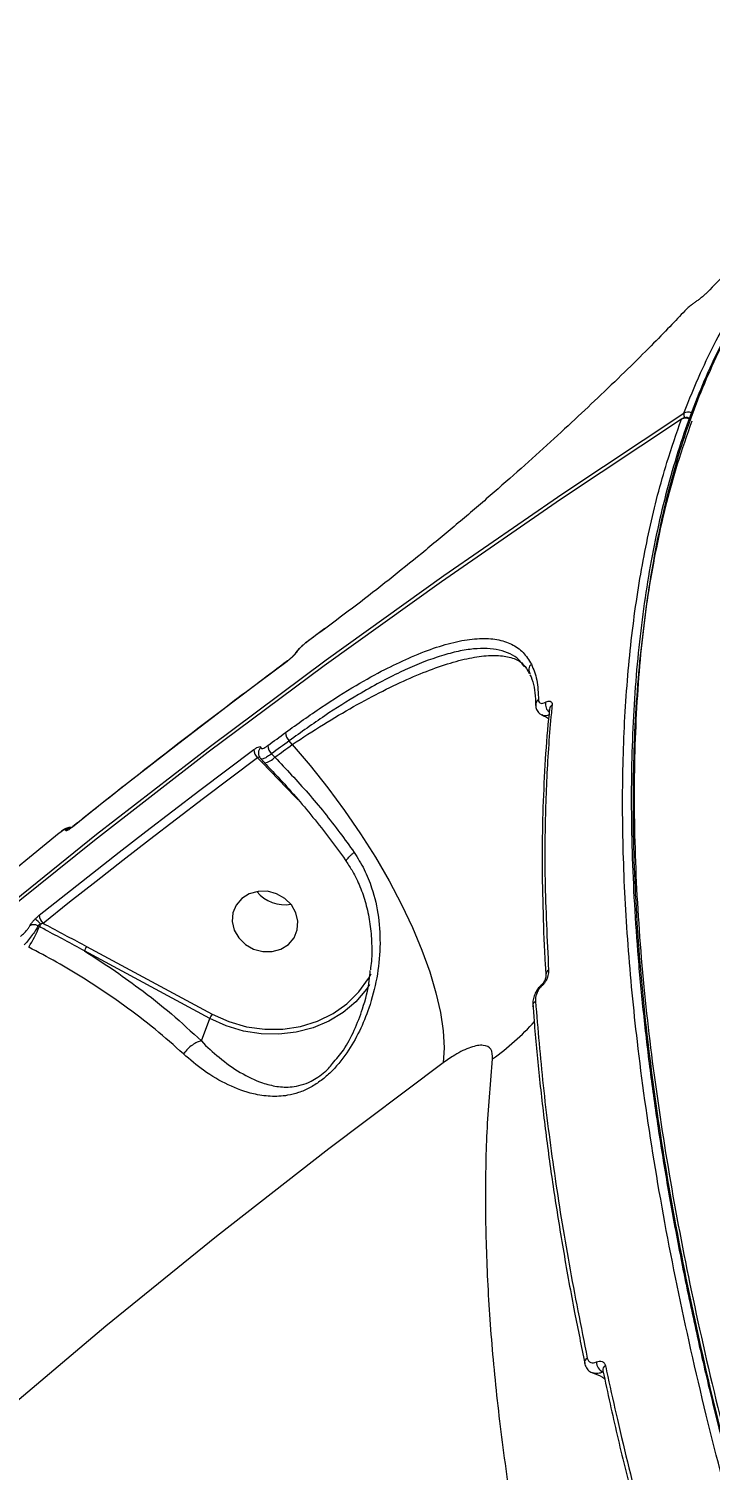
# Model space of a CAD drawing. Header units: millimetres. Extents: x -6521 to 6343, y -6174 to 4868.
# Drawn here: x -3877.7 to -3785.7, y 766 to 960.6 of the extents above; entities that cross this region are included whole.
import ezdxf

# ---------------------------------------------------------------- set-up
doc = ezdxf.new("R2010")
doc.units = ezdxf.units.MM
doc.layers.add('DIKOM_ОБЪЕКТ', color=7, linetype='Continuous')
doc.layers.add('DIKOM_РАЗМЕР_ЗОНА', color=7, linetype='Continuous')
doc.styles.add('style1', font='arial.ttf', dxfattribs={"width": 0.8})
doc.dimstyles.new('1-50', dxfattribs={"dimtxt": 300, "dimasz": 200, "dimexe": 100, "dimexo": 0, "dimgap": 100, "dimtad": 1, "dimtxsty": 'style1', "dimcen": 200, "dimclrd": 7, "dimclre": 7, "dimclrt": 7, "dimadec": 1, "dimazin": 2, "dimtfac": 1, "dimtmove": 0, "dimatfit": 2, "dimfxl": 0, "dimlwd": 25, "dimlwe": 18, "dimarcsym": 0})

# ---------------------------------------------------------------- blocks, each defined once
blk = doc.blocks.new('*D13')
at = {"layer": 'Defpoints', "color": 0, "transparency": 16777216}
for p in [(1683.24, 4867.99), (-4359.52, -3960.36), (6242.61, -3960.36)]:
    blk.add_point(p, dxfattribs=at)
at = {"layer": 'DIKOM_РАЗМЕР_ЗОНА', "color": 7, "lineweight": 18, "transparency": 16777216}
for p, q in [((1683.24, 4867.99), (6342.61, 4867.99)), ((-4359.52, -3960.36), (6342.61, -3960.36))]:
    blk.add_line(p, q, dxfattribs=at)
at = {"layer": 'DIKOM_РАЗМЕР_ЗОНА', "color": 7, "lineweight": 25, "transparency": 16777216}
blk.add_line((6242.61, 4667.99), (6242.61, -3760.36), dxfattribs=at)
at = {"layer": 'DIKOM_РАЗМЕР_ЗОНА', "color": 7, "transparency": 16777216}
for points in [[(6209.28, 4667.99), (6275.95, 4667.99), (6242.61, 4867.99)], [(6209.28, -3760.36), (6275.95, -3760.36), (6242.61, -3960.36)]]:
    blk.add_solid(points, dxfattribs=at)
at = {"layer": 'DIKOM_РАЗМЕР_ЗОНА', "color": 7, "transparency": 16777216, "insert": (5989.44, 630.24), "char_height": 300, "attachment_point": 5, "rotation": 90, "style": 'style1'}
blk.add_mtext('8850', dxfattribs=at)

msp = doc.modelspace()

# ---------------------------------------------------------------- linework, layer by layer
at = {"layer": 'DIKOM_ОБЪЕКТ', "color": 7, "linetype": 'Continuous', "lineweight": 15}
for p, q in [((-3837.732, 879.621), (-3840.116, 877.86)), ((-3807.402, 868.718), (-3807.401, 868.739)), ((-3842.131, 863.979), (-3842.531, 864.48)), ((-3844.913, 862.721), (-3844.46, 862.258)), ((-3846.182, 861.553), (-3846.792, 862.176)), ((-3846.383, 862.066), (-3845.863, 861.534)), ((-3841.756, 856.971), (-3846.182, 861.553)), ((-3845.863, 861.534), (-3845.852, 861.524)), ((-3841.316, 856.521), (-3841.756, 856.971)), ((-3876.247, 839.39), (-3876.449, 839.499)), ((-3853.256, 826.976), (-3870.19, 836.116)), ((-3869.887, 836.71), (-3852.952, 827.57)), ((-3854.394, 823.95), (-3853.256, 826.976)), ((-3802.651, 780.418), (-3802.661, 780.459)), ((-3800.2, 779.419), (-3800.196, 779.385))]:
    msp.add_line(p, q, dxfattribs=at)
at = {"layer": 'DIKOM_ОБЪЕКТ', "color": 7, "linetype": 'Continuous', "lineweight": 15, "flags": 128}
for points in [[(-3789.572, 907.895), (-3805.888, 897.065), (-3821.978, 885.96), (-3837.835, 874.585), (-3853.456, 862.942), (-3868.836, 851.034), (-3883.97, 838.867)], [(-3883.661, 839.688), (-3868.527, 851.856), (-3853.148, 863.763), (-3837.527, 875.406), (-3821.669, 886.781), (-3805.58, 897.886), (-3789.263, 908.716)], [(-3789.511, 907.977), (-3789.53, 907.961), (-3789.572, 907.895)], [(-3837.781, 879.56), (-3838.079, 879.34), (-3838.377, 879.121), (-3838.675, 878.901), (-3838.973, 878.681), (-3839.271, 878.46), (-3839.569, 878.24), (-3839.867, 878.02), (-3840.164, 877.799)], [(-3840.116, 877.86), (-3840.118, 877.858), (-3840.164, 877.799)], [(-3837.732, 879.621), (-3837.735, 879.619), (-3837.781, 879.56)], [(-3841.693, 876.297), (-3841.62, 876.392), (-3841.493, 876.503)], [(-3842.817, 875.203), (-3846.486, 872.459), (-3850.141, 869.699), (-3853.784, 866.925), (-3857.412, 864.136), (-3861.028, 861.333), (-3864.63, 858.515), (-3868.218, 855.683), (-3871.792, 852.837)], [(-3842.768, 875.266), (-3842.771, 875.263), (-3842.817, 875.203)], [(-3809.249, 869.262), (-3809.249, 869.266), (-3809.251, 869.321)], [(-3845.415, 863.84), (-3845.117, 864.061), (-3844.819, 864.281), (-3844.522, 864.501), (-3844.223, 864.721), (-3843.925, 864.941), (-3843.627, 865.161), (-3843.329, 865.381), (-3843.031, 865.601)], [(-3842.531, 864.48), (-3842.829, 864.261), (-3843.127, 864.041), (-3843.425, 863.821), (-3843.722, 863.601), (-3844.02, 863.381), (-3844.318, 863.161), (-3844.615, 862.941), (-3844.913, 862.721)], [(-3876.27, 840.93), (-3872.696, 843.777), (-3869.108, 846.609), (-3865.506, 849.427), (-3861.891, 852.23), (-3858.262, 855.019), (-3854.62, 857.793), (-3850.964, 860.552), (-3847.295, 863.297)], [(-3844.46, 862.258), (-3844.169, 862.474), (-3843.879, 862.689), (-3843.587, 862.904), (-3843.296, 863.119), (-3843.005, 863.334), (-3842.714, 863.549), (-3842.422, 863.764), (-3842.131, 863.979)], [(-3842.131, 863.979), (-3839.684, 861.125), (-3837.317, 858.147), (-3835.049, 855.073), (-3832.903, 851.932), (-3830.896, 848.75), (-3829.049, 845.558), (-3827.376, 842.384), (-3825.895, 839.259), (-3824.617, 836.209), (-3823.556, 833.263), (-3822.72, 830.447), (-3822.117, 827.788), (-3821.753, 825.31), (-3821.631, 823.035), (-3821.752, 820.983)], [(-3846.792, 862.176), (-3850.458, 859.434), (-3854.11, 856.677), (-3857.75, 853.905), (-3861.375, 851.118), (-3864.988, 848.317), (-3868.586, 845.502), (-3872.172, 842.672), (-3875.743, 839.828)], [(-3872.146, 852.608), (-3872.21, 852.564), (-3872.303, 852.471)], [(-3871.741, 852.901), (-3871.746, 852.897), (-3871.792, 852.837)], [(-3873.578, 852.003), (-3883.419, 843.99), (-3893.153, 835.866), (-3902.778, 827.635), (-3912.293, 819.295), (-3921.697, 810.85), (-3930.988, 802.299), (-3940.166, 793.644), (-3949.229, 784.886)], [(-3843.134, 843.2), (-3844.246, 843.829), (-3845.483, 844.154), (-3846.745, 844.15), (-3847.93, 843.817), (-3848.942, 843.182), (-3849.698, 842.297), (-3850.138, 841.232), (-3850.226, 840.075), (-3849.954, 838.919), (-3849.346, 837.858), (-3848.449, 836.977), (-3847.337, 836.349), (-3846.1, 836.023), (-3844.838, 836.027), (-3843.653, 836.36), (-3842.641, 836.995), (-3841.885, 837.881), (-3841.445, 838.945), (-3841.357, 840.102), (-3841.629, 841.258), (-3842.237, 842.32), (-3843.134, 843.2)], [(-3831.688, 831.559), (-3832.116, 830.931), (-3833.552, 829.251), (-3835.254, 827.801), (-3837.186, 826.614), (-3839.307, 825.714), (-3841.571, 825.122), (-3843.927, 824.85), (-3846.326, 824.904), (-3848.714, 825.283), (-3851.041, 825.978), (-3853.256, 826.976)], [(-3852.952, 827.57), (-3850.682, 826.558), (-3848.293, 825.873), (-3845.844, 825.532), (-3843.394, 825.542), (-3841.002, 825.903), (-3838.725, 826.607), (-3836.619, 827.637), (-3834.735, 828.967), (-3833.117, 830.566), (-3831.806, 832.396), (-3831.473, 832.991)], [(-3808.409, 831.562), (-3808.427, 831.556), (-3808.442, 831.545), (-3808.451, 831.529), (-3808.456, 831.507), (-3808.456, 831.48), (-3808.451, 831.448), (-3808.442, 831.412), (-3808.428, 831.37)], [(-3809.643, 828.599), (-3809.649, 828.647), (-3809.65, 828.659)], [(-3821.752, 820.983), (-3837.179, 809.396), (-3852.358, 797.542), (-3867.287, 785.424), (-3881.96, 773.046)]]:
    msp.add_lwpolyline(points, dxfattribs=at)
at = {"layer": 'DIKOM_ОБЪЕКТ', "color": 7, "linetype": 'Continuous', "lineweight": 15}
for centre, radius, start, end in [((-3789.024, 907.004), 1.047, 61.74405, 121.59186), ((-3788.965, 907.138), 1, 61.89883, 123.05726), ((-3788.305, 908.575), 0.969, 171.59027, 208.02932), ((-3788.716, 907.828), 1.043, 62.74709, 121.60433), ((-3809.254, 874.088), 0.934, 128.51708, 217.62974), ((-3808.41, 869.303), 0.841, 124.27319, 178.75937), ((-3806.453, 869.461), 1.493, 171.10158, 229.37342), ((-3806.615, 868.646), 0.791, 122.24052, 173.23498), ((-3841.462, 865.629), 1.569, 181.01658, 227.06999), ((-3845.743, 863.321), 1.552, 180.86628, 227.49111), ((-3845.781, 862.854), 0.919, 128.78566, 179.67783), ((-3846.128, 863.733), 2.226, 277.12406, 318.49981), ((-3843.851, 863.869), 1.564, 181.06149, 227.25464), ((-3845.476, 860.73), 1.084, 119.09667, 130.6672), ((-3872.041, 851.659), 0.999, 95.66804, 130.29946), ((-3843.105, 847.232), 4.9, 219.32467, 279.45153), ((-3843.107, 847.227), 4.895, 219.2945, 279.48169), ((-3874.769, 840.971), 1.501, 181.54614, 229.56371), ((-3903.286, 851.638), 29.684, 329.59509, 335.62972), ((-3876.992, 838.603), 1.048, 58.73901, 122.27614), ((-3880.939, 835.078), 6.733, 43.75876, 52.46646), ((-3871.852, 837.432), 4.811, 151.40567, 155.9954), ((-3865.361, 834.025), 5.262, 149.31828, 156.59061), ((-3807.138, 832.89), 0.744, 120.66899, 182.40125), ((-3808.903, 828.665), 0.747, 120.82893, 180.45907), ((-3848.45, 824.897), 5.236, 149.30173, 156.61181), ((-3835.567, 850.179), 35.227, 305.56995, 317.95989), ((-3801.986, 780.527), 0.678, 117.36503, 185.81443), ((-3799.485, 780.625), 1.574, 180.62568, 242.7497), ((-3799.537, 779.501), 0.665, 116.72178, 188.81409)]:
    msp.add_arc(centre, radius, start, end, dxfattribs=at)
for points, knots in [([(-3774.965, 934.688), (-3775.36, 934.444), (-3777.415, 933.175), (-3781.213, 930.092), (-3784.335, 926.853), (-3786.075, 925.048)], [0, 0, 0, 0, 0.0956336, 0.4962905, 1, 1, 1, 1]), ([(-3778.152, 927.905), (-3778.598, 927.303), (-3779.928, 925.506), (-3781.942, 922.238), (-3784.208, 918.116), (-3786.283, 913.718), (-3788.179, 909.061), (-3789.888, 904.153), (-3791.402, 899.015), (-3792.715, 893.664), (-3793.826, 888.108), (-3794.736, 882.346), (-3795.446, 876.376), (-3795.957, 870.196), (-3796.27, 863.805), (-3796.384, 857.201), (-3796.3, 850.384), (-3796.017, 843.35), (-3795.535, 836.096), (-3794.855, 828.637), (-3793.979, 821.004), (-3792.91, 813.225), (-3791.65, 805.312), (-3790.199, 797.257), (-3788.557, 789.059), (-3786.724, 780.72), (-3784.701, 772.238), (-3782.488, 763.614), (-3780.085, 754.849), (-3777.491, 745.942), (-3774.707, 736.891), (-3771.734, 727.708), (-3768.581, 718.417), (-3765.258, 709.046), (-3761.772, 699.615), (-3758.123, 690.127), (-3754.312, 680.582), (-3750.339, 670.978), (-3746.204, 661.317), (-3741.908, 651.598), (-3737.45, 641.822), (-3732.83, 631.989), (-3728.049, 622.098), (-3723.107, 612.154), (-3718.018, 602.18), (-3712.796, 592.209), (-3707.454, 582.265), (-3701.998, 572.357), (-3696.426, 562.482), (-3690.74, 552.641), (-3684.937, 542.832), (-3679.02, 533.057), (-3672.987, 523.317), (-3666.843, 513.608), (-3660.574, 503.941), (-3656.093, 497.126), (-3653.677, 493.556), (-3653.418, 493.172)], [0, 0, 0, 0, 0.009314, 0.027793, 0.0463396, 0.0649743, 0.0837159, 0.1025568, 0.1213784, 0.1400951, 0.1587398, 0.1773321, 0.1958914, 0.2144377, 0.2329913, 0.2515655, 0.2701811, 0.2888583, 0.307618, 0.3264755, 0.345328, 0.3640495, 0.3827102, 0.4013252, 0.4199094, 0.438478, 0.4570463, 0.4756264, 0.4942311, 0.5128756, 0.5315751, 0.5503443, 0.5691365, 0.5878684, 0.6065359, 0.6251542, 0.6437379, 0.6623023, 0.6808622, 0.6994313, 0.718021, 0.7366462, 0.7553218, 0.7740631, 0.7928534, 0.811606, 0.8302854, 0.848912, 0.8675001, 0.8860652, 0.9046218, 0.9231847, 0.9417639, 0.9603743, 0.979031, 0.9977482, 1, 1, 1, 1]), ([(-3777.831, 927.991), (-3778.535, 927.088), (-3781.123, 923.775), (-3784.764, 916.921), (-3788.705, 907.562), (-3791.751, 897.219), (-3793.99, 886.056), (-3795.442, 873.868), (-3796.072, 860.659), (-3795.856, 846.449), (-3794.813, 831.727), (-3793, 816.594), (-3790.488, 801.151), (-3787.216, 784.966), (-3783.164, 768.061), (-3778.327, 750.476), (-3772.737, 732.35), (-3766.395, 713.73), (-3759.319, 694.67), (-3751.477, 675.105), (-3742.862, 655.082), (-3733.487, 634.661), (-3723.558, 614.291), (-3713.123, 594.041), (-3702.238, 573.976), (-3690.726, 553.769), (-3678.602, 533.484), (-3665.887, 513.198), (-3653.67, 494.525), (-3645.577, 482.76), (-3641.999, 477.558)], [0, 0, 0, 0, 0.0140764, 0.0516774, 0.0892478, 0.1257578, 0.1622958, 0.1988057, 0.2363761, 0.2739771, 0.3115474, 0.3467428, 0.3819632, 0.4171586, 0.4533004, 0.4894695, 0.5256115, 0.5621214, 0.5986595, 0.6351694, 0.6727399, 0.710341, 0.7479115, 0.7844214, 0.8209595, 0.8574696, 0.8950401, 0.9326411, 0.9702116, 1, 1, 1, 1]), ([(-3789.263, 908.716), (-3788.521, 910.545), (-3786.522, 915.472), (-3783.384, 921.558), (-3780.622, 925.303), (-3779.637, 926.637)], [0, 0, 0, 0, 0.2752979, 0.7416941, 1, 1, 1, 1]), ([(-3786.075, 925.048), (-3786.089, 925.032), (-3786.177, 924.936), (-3786.409, 924.718), (-3786.807, 924.385), (-3787.201, 924.079), (-3787.448, 923.903), (-3787.572, 923.814)], [0, 0, 0, 0, 0.0639115, 0.38857, 0.6455922, 0.8222979, 1, 1, 1, 1]), ([(-3787.572, 923.814), (-3787.702, 923.722), (-3787.959, 923.538), (-3788.375, 923.213), (-3788.814, 922.846), (-3789.013, 922.646), (-3789.124, 922.536)], [0, 0, 0, 0, 0.184893, 0.3685797, 0.6500691, 1, 1, 1, 1]), ([(-3789.124, 922.536), (-3789.761, 921.852), (-3791.046, 920.476), (-3792.784, 918.715), (-3793.659, 917.828)], [0, 0, 0, 0, 0.4964972, 1, 1, 1, 1]), ([(-3793.659, 917.828), (-3794.687, 916.802), (-3796.743, 914.751), (-3800.252, 911.365), (-3803.927, 907.9), (-3807.707, 904.417), (-3811.711, 900.813), (-3815.904, 897.134), (-3820.229, 893.437), (-3824.635, 889.775), (-3829.066, 886.21), (-3833.48, 882.765), (-3836.349, 880.627), (-3837.781, 879.56)], [0, 0, 0, 0, 0.1009708, 0.2019368, 0.2903376, 0.3790238, 0.4674245, 0.5561143, 0.6450892, 0.7337801, 0.8224253, 0.9113529, 1, 1, 1, 1]), ([(-3464.592, 282.072), (-3467.355, 284.182), (-3474.798, 289.866), (-3487.089, 299.897), (-3501.459, 312.351), (-3516.074, 325.798), (-3530.891, 340.214), (-3545.862, 355.577), (-3560.658, 371.548), (-3575.232, 388.057), (-3589.543, 405.025), (-3603.824, 422.729), (-3618.023, 441.138), (-3632.089, 460.204), (-3645.711, 479.506), (-3658.852, 498.974), (-3671.489, 518.532), (-3683.827, 538.501), (-3695.808, 558.826), (-3707.382, 579.445), (-3718.294, 599.903), (-3728.522, 620.134), (-3738.06, 640.078), (-3747.062, 660.06), (-3755.475, 680.011), (-3763.253, 699.858), (-3770.225, 719.165), (-3776.386, 737.879), (-3781.749, 755.959), (-3786.402, 773.702), (-3790.297, 791.028), (-3793.402, 807.866), (-3795.552, 823.168), (-3796.882, 837.009), (-3797.527, 849.487), (-3797.562, 861.403), (-3796.976, 872.715), (-3795.781, 883.304), (-3793.984, 893.122), (-3791.893, 901.27), (-3790.244, 905.978), (-3789.572, 907.895)], [0, 0, 0, 0, 0.0156521, 0.042168, 0.0687043, 0.0952203, 0.1225063, 0.1498146, 0.1771007, 0.2036166, 0.2301528, 0.2566687, 0.2839547, 0.3112631, 0.3385491, 0.365065, 0.3916013, 0.4181172, 0.4454032, 0.4727115, 0.4999976, 0.5265134, 0.5530497, 0.5795656, 0.6068516, 0.6341599, 0.661446, 0.6879618, 0.714498, 0.7410139, 0.7682999, 0.7956082, 0.8228942, 0.8459724, 0.8690775, 0.8921826, 0.9155066, 0.9388306, 0.9615639, 0.9843486, 1, 1, 1, 1]), ([(-3788.185, 907.646), (-3788.855, 905.733), (-3790.659, 900.579), (-3792.951, 891.387), (-3794.854, 879.872), (-3795.96, 867.336), (-3796.243, 853.798), (-3795.679, 839.276), (-3794.281, 824.092), (-3792.073, 808.313), (-3789.098, 792.017), (-3785.306, 774.941), (-3780.676, 757.11), (-3775.203, 738.569), (-3769.008, 719.727), (-3762.13, 700.655), (-3754.62, 681.428), (-3746.356, 661.733), (-3737.335, 641.62), (-3727.571, 621.151), (-3717.278, 600.774), (-3706.504, 580.559), (-3695.305, 560.57), (-3683.507, 540.473), (-3671.091, 520.363), (-3661.099, 504.721), (-3655.169, 495.974), (-3653.706, 493.816)], [0, 0, 0, 0, 0.0243372, 0.0655682, 0.1068308, 0.1480618, 0.1904904, 0.2329536, 0.2753822, 0.3166132, 0.3578759, 0.399107, 0.4415355, 0.4839988, 0.5264273, 0.5676585, 0.6089212, 0.6501522, 0.6925809, 0.7350441, 0.7774728, 0.8187039, 0.8599665, 0.9011976, 0.9436262, 0.9860895, 1, 1, 1, 1]), ([(-3840.117, 877.857), (-3840.143, 877.838), (-3840.354, 877.687), (-3840.772, 877.336), (-3841.287, 876.815), (-3841.584, 876.507), (-3841.679, 876.311), (-3841.686, 876.297)], [0, 0, 0, 0, 0.0431191, 0.3504133, 0.6509875, 0.9749937, 1, 1, 1, 1]), ([(-3840.164, 877.799), (-3840.293, 877.7), (-3840.551, 877.5), (-3840.933, 877.153), (-3841.256, 876.819), (-3841.424, 876.609), (-3841.484, 876.516), (-3841.493, 876.503)], [0, 0, 0, 0, 0.240446, 0.4810351, 0.7219204, 0.9629098, 1, 1, 1, 1]), ([(-3829.269, 874.265), (-3828.166, 874.808), (-3825.838, 875.954), (-3822.593, 877.179), (-3819.522, 878.014), (-3816.792, 878.365), (-3814.421, 878.238), (-3812.463, 877.597), (-3810.88, 876.507), (-3810.183, 875.381), (-3809.835, 874.818)], [0, 0, 0, 0, 0.1135573, 0.2397297, 0.3662884, 0.4932502, 0.6198097, 0.7464019, 0.8733998, 1, 1, 1, 1]), ([(-3841.493, 876.503), (-3841.501, 876.491), (-3841.562, 876.398), (-3841.729, 876.187), (-3842.051, 875.852), (-3842.431, 875.503), (-3842.688, 875.303), (-3842.817, 875.203)], [0, 0, 0, 0, 0.037323, 0.2782793, 0.5190818, 0.7595497, 1, 1, 1, 1]), ([(-3841.692, 876.297), (-3841.696, 876.292), (-3841.707, 876.275), (-3841.774, 876.186), (-3841.907, 876.032), (-3842.133, 875.801), (-3842.431, 875.531), (-3842.66, 875.343), (-3842.764, 875.269), (-3842.767, 875.267)], [0, 0, 0, 0, 0.060549, 0.1764713, 0.3295802, 0.5267175, 0.75365, 0.9910317, 1, 1, 1, 1]), ([(-3810.805, 874.487), (-3811.105, 874.913), (-3811.685, 875.74), (-3813.039, 876.403), (-3815.002, 876.981), (-3817.423, 876.991), (-3820.222, 876.474), (-3823.263, 875.605), (-3826.643, 874.226), (-3830.284, 872.383), (-3833.669, 870.47), (-3837.738, 867.923), (-3840.924, 865.634), (-3842.531, 864.48)], [0, 0, 0, 0, 0.0761881, 0.147735, 0.2192819, 0.3582158, 0.4297762, 0.5013369, 0.6399351, 0.7112974, 0.7826589, 0.8904181, 1, 1, 1, 1]), ([(-3842.131, 863.979), (-3840.718, 864.9), (-3837.893, 866.743), (-3833.794, 869.153), (-3829.859, 871.259), (-3826.146, 873.012), (-3822.699, 874.395), (-3819.579, 875.371), (-3816.816, 875.934), (-3814.444, 876.082), (-3812.538, 875.769), (-3811.217, 875.194), (-3810.738, 874.556), (-3810.562, 874.322)], [0, 0, 0, 0, 0.0929017, 0.1858035, 0.2797508, 0.3739942, 0.4679432, 0.5628195, 0.6580021, 0.7528804, 0.8484001, 0.9442319, 1, 1, 1, 1]), ([(-3842.768, 875.266), (-3845.308, 873.363), (-3852.674, 867.845), (-3862.333, 860.385), (-3869.393, 854.769), (-3871.747, 852.896)], [0, 0, 0, 0, 0.2597903, 0.7531911, 1, 1, 1, 1]), ([(-3843.031, 865.601), (-3841.402, 866.77), (-3838.144, 869.107), (-3833.685, 871.871), (-3830.723, 873.579), (-3829.394, 874.206), (-3829.269, 874.265)], [0, 0, 0, 0, 0.3388297, 0.6776527, 0.969855, 1, 1, 1, 1]), ([(-3810.797, 874.579), (-3810.753, 874.536), (-3810.482, 874.274), (-3810.302, 873.896), (-3810.151, 873.581)], [0, 0, 0, 0, 0.1654122, 1, 1, 1, 1]), ([(-3809.835, 874.818), (-3809.556, 874.141), (-3808.994, 872.776), (-3808.92, 870.928), (-3808.884, 869.998)], [0, 0, 0, 0, 0.4964895, 1, 1, 1, 1]), ([(-3810.035, 873.405), (-3809.982, 873.308), (-3809.727, 872.841), (-3809.467, 871.745), (-3809.27, 870.453), (-3809.286, 869.547), (-3809.292, 869.261)], [0, 0, 0, 0, 0.0976458, 0.4700179, 0.8325435, 1, 1, 1, 1]), ([(-3808.884, 869.998), (-3808.869, 869.887), (-3808.84, 869.666), (-3808.614, 869.524), (-3808.303, 869.521), (-3808.05, 869.636), (-3807.929, 869.692)], [0, 0, 0, 0, 0.2974761, 0.5890247, 0.8028448, 1, 1, 1, 1]), ([(-3809.235, 869.322), (-3809.239, 869.256), (-3809.256, 868.999), (-3809.101, 868.559), (-3808.773, 868.129), (-3808.482, 868.027), (-3808.378, 867.991)], [0, 0, 0, 0, 0.1229749, 0.481498, 0.8145315, 1, 1, 1, 1]), ([(-3807.38, 868.719), (-3807.429, 868.298), (-3807.712, 865.862), (-3808.033, 861.208), (-3808.331, 854.758), (-3808.417, 848.106), (-3808.291, 841.251), (-3808.102, 836.164), (-3807.897, 833.306), (-3807.865, 832.86)], [0, 0, 0, 0, 0.0389416, 0.2251501, 0.4109138, 0.596015, 0.7806935, 0.965806, 1, 1, 1, 1]), ([(-3807.037, 869.314), (-3807.073, 868.962), (-3807.249, 867.202), (-3807.638, 862.548), (-3807.996, 855.126), (-3808.081, 845.053), (-3807.719, 837.652), (-3807.518, 833.53)], [0, 0, 0, 0, 0.0321656, 0.1608356, 0.418209, 0.675957, 1, 1, 1, 1]), ([(-3807.929, 869.692), (-3807.898, 869.708), (-3807.761, 869.779), (-3807.516, 869.858), (-3807.24, 869.843), (-3807.044, 869.675), (-3807.04, 869.437), (-3807.037, 869.314)], [0, 0, 0, 0, 0.0490832, 0.2179259, 0.4266761, 0.7022433, 1, 1, 1, 1]), ([(-3807.4, 868.74), (-3807.4, 868.74), (-3807.4, 868.741), (-3807.401, 868.74), (-3807.401, 868.738)], [0, 0, 0, 0, 0.0717254, 1, 1, 1, 1]), ([(-3808.434, 867.956), (-3808.32, 867.914), (-3807.959, 867.779), (-3807.697, 867.615), (-3807.518, 867.502)], [0, 0, 0, 0, 0.3167775, 1, 1, 1, 1]), ([(-3807.466, 867.965), (-3807.534, 867.94), (-3807.817, 867.836), (-3808.151, 867.843), (-3808.331, 867.963), (-3808.377, 867.994)], [0, 0, 0, 0, 0.1897412, 0.7924266, 1, 1, 1, 1]), ([(-3847.295, 863.297), (-3847.276, 863.311), (-3847.132, 863.417), (-3846.874, 863.582), (-3846.587, 863.703), (-3846.393, 863.711), (-3846.369, 863.617), (-3846.357, 863.571)], [0, 0, 0, 0, 0.0372374, 0.2778752, 0.5185544, 0.7592052, 1, 1, 1, 1]), ([(-3846.452, 862.252), (-3846.454, 862.257), (-3846.466, 862.279), (-3846.531, 862.283), (-3846.638, 862.258), (-3846.733, 862.212), (-3846.785, 862.181), (-3846.792, 862.176)], [0, 0, 0, 0, 0.0807879, 0.3722079, 0.663952, 0.9550495, 1, 1, 1, 1]), ([(-3846.692, 862.86), (-3846.694, 862.842), (-3846.717, 862.698), (-3846.634, 862.393), (-3846.466, 862.177), (-3846.384, 862.072)], [0, 0, 0, 0, 0.0699224, 0.5463075, 1, 1, 1, 1]), ([(-3844.913, 862.721), (-3844.944, 862.697), (-3845.181, 862.516), (-3845.605, 862.232), (-3846.061, 862.027), (-3846.324, 861.981), (-3846.355, 862.068), (-3846.362, 862.087)], [0, 0, 0, 0, 0.0449279, 0.3354546, 0.6258143, 0.9159447, 1, 1, 1, 1]), ([(-3846.357, 863.571), (-3846.345, 863.524), (-3846.32, 863.43), (-3846.126, 863.437), (-3845.838, 863.556), (-3845.579, 863.72), (-3845.434, 863.826), (-3845.415, 863.84)], [0, 0, 0, 0, 0.2407132, 0.481329, 0.7220565, 0.9627727, 1, 1, 1, 1]), ([(-3844.46, 862.258), (-3842.952, 860.662), (-3839.892, 857.425), (-3836.353, 853.017), (-3834.405, 850.3), (-3833.771, 849.415)], [0, 0, 0, 0, 0.3958734, 0.8032205, 1, 1, 1, 1]), ([(-3845.875, 861.503), (-3845.265, 860.874), (-3843.832, 859.397), (-3841.639, 856.933), (-3839.303, 854.155), (-3837.078, 851.295), (-3835.582, 849.293), (-3834.875, 848.247), (-3834.829, 848.179)], [0, 0, 0, 0, 0.1537264, 0.3609281, 0.5690871, 0.7775183, 0.985436, 1, 1, 1, 1]), ([(-3871.918, 852.765), (-3871.959, 852.773), (-3872.09, 852.8), (-3872.312, 852.768), (-3872.589, 852.686), (-3872.934, 852.502), (-3873.273, 852.278), (-3873.528, 852.06), (-3873.578, 852.017)], [0, 0, 0, 0, 0.0582488, 0.1876844, 0.3293445, 0.5453681, 0.9103774, 1, 1, 1, 1]), ([(-3872.688, 852.421), (-3872.69, 852.457), (-3872.695, 852.528), (-3872.855, 852.492), (-3873.112, 852.351), (-3873.375, 852.165), (-3873.539, 852.034), (-3873.578, 852.003)], [0, 0, 0, 0, 0.224941, 0.4495569, 0.6803228, 0.9238044, 1, 1, 1, 1]), ([(-3872.303, 852.471), (-3872.375, 852.431), (-3872.531, 852.344), (-3872.68, 852.315), (-3872.685, 852.386), (-3872.688, 852.421)], [0, 0, 0, 0, 0.2986275, 0.6490579, 1, 1, 1, 1]), ([(-3871.792, 852.837), (-3871.846, 852.794), (-3872.033, 852.647), (-3872.191, 852.544), (-3872.303, 852.471)], [0, 0, 0, 0, 0.2879876, 1, 1, 1, 1]), ([(-3872.141, 852.614), (-3872.158, 852.603), (-3872.201, 852.574), (-3872.228, 852.565), (-3872.217, 852.569), (-3872.217, 852.569)], [0, 0, 0, 0, 0.3855984, 0.9908167, 1, 1, 1, 1]), ([(-3871.743, 852.903), (-3871.806, 852.852), (-3871.949, 852.736), (-3872.088, 852.644), (-3872.137, 852.614), (-3872.146, 852.609)], [0, 0, 0, 0, 0.3945421, 0.8937311, 1, 1, 1, 1]), ([(-3833.771, 849.415), (-3833.295, 848.658), (-3832.342, 847.142), (-3831.176, 844.211), (-3830.377, 840.685), (-3830.179, 836.575), (-3830.621, 832.445), (-3831.609, 828.647), (-3832.99, 825.26), (-3834.714, 822.241), (-3836.606, 819.944), (-3838.376, 818.459), (-3839.802, 817.56), (-3841.271, 816.937), (-3843.055, 816.492), (-3845.1, 816.396), (-3847.764, 816.807), (-3850.772, 817.907), (-3853.933, 819.739), (-3855.91, 821.425), (-3856.81, 822.193)], [0, 0, 0, 0, 0.0450777, 0.0901807, 0.1588879, 0.2276834, 0.2984034, 0.3691124, 0.4250469, 0.4808193, 0.5408197, 0.5713838, 0.6019551, 0.6344664, 0.6670298, 0.7198476, 0.7727694, 0.8528834, 0.9329865, 1, 1, 1, 1]), ([(-3834.791, 848.195), (-3834.808, 848.234), (-3834.844, 848.321), (-3834.62, 848.636), (-3834.26, 849), (-3833.945, 849.273), (-3833.803, 849.389), (-3833.771, 849.415)], [0, 0, 0, 0, 0.2283106, 0.5131257, 0.7979385, 0.9537095, 1, 1, 1, 1]), ([(-3834.838, 848.166), (-3834.545, 847.739), (-3833.814, 846.674), (-3832.929, 844.769), (-3832.147, 842.489), (-3831.623, 840.024), (-3831.377, 837.41), (-3831.357, 835.225), (-3831.525, 833.93), (-3831.576, 833.544)], [0, 0, 0, 0, 0.1005466, 0.251073, 0.4079015, 0.571708, 0.7441019, 0.9235221, 1, 1, 1, 1]), ([(-3876.837, 840.417), (-3876.784, 840.471), (-3876.599, 840.655), (-3876.407, 840.816), (-3876.27, 840.93)], [0, 0, 0, 0, 0.2878192, 1, 1, 1, 1]), ([(-3878.828, 838.044), (-3878.692, 838.159), (-3878.42, 838.39), (-3878.035, 838.794), (-3877.719, 839.185), (-3877.607, 839.389), (-3877.552, 839.489)], [0, 0, 0, 0, 0.2566408, 0.5136762, 0.7612462, 1, 1, 1, 1]), ([(-3876.449, 839.499), (-3876.534, 839.33), (-3876.708, 838.988), (-3877.17, 838.304), (-3877.724, 837.583), (-3878.107, 837.158), (-3878.298, 836.946)], [0, 0, 0, 0, 0.2425174, 0.4916993, 0.7472604, 1, 1, 1, 1]), ([(-3877.552, 839.489), (-3877.501, 839.582), (-3877.399, 839.768), (-3877.135, 840.102), (-3876.931, 840.318), (-3876.837, 840.417)], [0, 0, 0, 0, 0.3509623, 0.7013747, 1, 1, 1, 1]), ([(-3876.076, 839.735), (-3876.128, 839.714), (-3876.236, 839.671), (-3876.362, 839.594), (-3876.427, 839.534), (-3876.444, 839.506), (-3876.449, 839.499)], [0, 0, 0, 0, 0.3283415, 0.6786338, 0.920508, 1, 1, 1, 1]), ([(-3870.19, 836.116), (-3871.947, 837.067), (-3873.966, 838.16), (-3875.985, 839.248), (-3876.247, 839.39)], [0, 0, 0, 0, 0.8702029, 1, 1, 1, 1]), ([(-3875.743, 839.828), (-3875.824, 839.81), (-3875.936, 839.785), (-3876.045, 839.746), (-3876.076, 839.735)], [0, 0, 0, 0, 0.7207624, 1, 1, 1, 1]), ([(-3875.743, 839.828), (-3875.554, 839.726), (-3873.606, 838.679), (-3871.651, 837.644), (-3869.887, 836.71)], [0, 0, 0, 0, 0.0974122, 1, 1, 1, 1]), ([(-3856.81, 822.193), (-3858.059, 823.31), (-3860.575, 825.561), (-3865.106, 829.007), (-3869.606, 832.024), (-3873.924, 834.613), (-3876.427, 835.946), (-3877.684, 836.615)], [0, 0, 0, 0, 0.2106488, 0.4247474, 0.6762126, 0.8373971, 1, 1, 1, 1]), ([(-3870.19, 836.116), (-3868.932, 835.31), (-3866.404, 833.691), (-3862.451, 830.849), (-3858.334, 827.607), (-3855.714, 825.176), (-3854.394, 823.95)], [0, 0, 0, 0, 0.2160695, 0.4341098, 0.7147649, 1, 1, 1, 1]), ([(-3836.696, 820.894), (-3836.183, 821.487), (-3834.999, 822.853), (-3833.678, 825.43), (-3832.488, 828.557), (-3831.761, 831.259), (-3831.626, 832.994), (-3831.591, 833.442)], [0, 0, 0, 0, 0.1676447, 0.3861767, 0.6121108, 0.8998873, 1, 1, 1, 1]), ([(-3807.518, 833.53), (-3807.516, 833.472), (-3807.506, 833.182), (-3807.593, 832.674), (-3807.851, 832.08), (-3808.127, 831.658), (-3808.327, 831.467), (-3808.428, 831.37)], [0, 0, 0, 0, 0.0951101, 0.4719699, 0.715781, 0.85724, 1, 1, 1, 1]), ([(-3808.431, 831.538), (-3808.579, 831.404), (-3808.901, 831.114), (-3809.264, 830.522), (-3809.535, 829.84), (-3809.679, 829.198), (-3809.633, 828.81), (-3809.616, 828.661)], [0, 0, 0, 0, 0.1668156, 0.3596261, 0.5790238, 0.8385175, 1, 1, 1, 1]), ([(-3808.428, 831.37), (-3808.525, 831.277), (-3808.72, 831.091), (-3808.984, 830.685), (-3809.226, 830.117), (-3809.301, 829.636), (-3809.288, 829.36), (-3809.286, 829.307)], [0, 0, 0, 0, 0.1456064, 0.2899689, 0.5321074, 0.9097941, 1, 1, 1, 1]), ([(-3807.885, 832.866), (-3807.884, 832.858), (-3807.872, 832.788), (-3807.904, 832.476), (-3808.039, 832.095), (-3808.201, 831.814), (-3808.321, 831.662), (-3808.403, 831.578), (-3808.463, 831.528), (-3808.505, 831.5), (-3808.518, 831.493), (-3808.523, 831.49)], [0, 0, 0, 0, 0.0439465, 0.3939979, 0.6579525, 0.7971184, 0.8674483, 0.9113731, 0.9444696, 0.979531, 1, 1, 1, 1]), ([(-3809.286, 829.307), (-3808.972, 825.542), (-3808.345, 818.013), (-3806.801, 806.143), (-3804.851, 793.896), (-3803.149, 785.385), (-3802.298, 781.129)], [0, 0, 0, 0, 0.249097, 0.4981941, 0.7490972, 1, 1, 1, 1]), ([(-3809.596, 828.602), (-3809.543, 827.797), (-3809.332, 824.583), (-3808.76, 818.769), (-3807.88, 811.164), (-3806.791, 803.371), (-3805.504, 795.41), (-3804.127, 787.769), (-3803.087, 782.712), (-3802.616, 780.422)], [0, 0, 0, 0, 0.0541393, 0.2163179, 0.3785995, 0.5409466, 0.7033227, 0.8656826, 1, 1, 1, 1]), ([(-3854.397, 823.948), (-3854.583, 823.904), (-3854.956, 823.817), (-3855.612, 823.421), (-3856.225, 822.9), (-3856.613, 822.461), (-3856.783, 822.23), (-3856.81, 822.193)], [0, 0, 0, 0, 0.2462607, 0.4924849, 0.7387191, 0.9580336, 1, 1, 1, 1]), ([(-3854.394, 823.95), (-3854.394, 823.95), (-3854.395, 823.948), (-3854.396, 823.948), (-3854.397, 823.948)], [0, 0, 0, 0, 0.5713506, 1, 1, 1, 1]), ([(-3854.397, 823.948), (-3854.396, 823.947), (-3853.63, 823.127), (-3851.859, 821.544), (-3849.124, 819.588), (-3846.533, 818.344), (-3844.213, 817.75), (-3842.462, 817.675), (-3840.901, 817.964), (-3839.405, 818.528), (-3838.154, 819.395), (-3837.179, 820.25), (-3836.867, 820.667), (-3836.696, 820.894)], [0, 0, 0, 0, 0.0001061, 0.1461064, 0.317838, 0.4939735, 0.6043254, 0.7168804, 0.7816493, 0.8482105, 0.9419198, 0.9682494, 1, 1, 1, 1]), ([(-3815.076, 821.524), (-3815.099, 822.009), (-3815.145, 822.985), (-3816.247, 823.491), (-3817.964, 823.199), (-3819.91, 822.269), (-3821.226, 821.351), (-3821.752, 820.983)], [0, 0, 0, 0, 0.2099027, 0.4228959, 0.6382644, 0.8553538, 1, 1, 1, 1]), ([(-3551.686, 308.936), (-3555.537, 312.569), (-3563.244, 319.841), (-3574.869, 331.479), (-3586.504, 343.614), (-3598.283, 356.442), (-3610.177, 369.953), (-3622.158, 384.139), (-3634.032, 398.776), (-3646.103, 414.26), (-3658.324, 430.601), (-3670.64, 447.783), (-3682.795, 465.479), (-3694.736, 483.647), (-3706.416, 502.234), (-3717.563, 520.81), (-3728.151, 539.309), (-3738.168, 557.67), (-3747.789, 576.216), (-3756.962, 594.888), (-3765.642, 613.622), (-3773.632, 631.992), (-3780.919, 649.941), (-3787.511, 667.426), (-3793.52, 684.749), (-3798.899, 701.839), (-3803.612, 718.631), (-3807.296, 733.693), (-3810.115, 747.103), (-3812.238, 759.002), (-3813.902, 770.538), (-3815.098, 781.666), (-3815.823, 792.34), (-3816.07, 802.555), (-3815.876, 812.35), (-3815.342, 818.466), (-3815.076, 821.524)], [0, 0, 0, 0, 0.0277654, 0.0555639, 0.0833624, 0.1111276, 0.1400314, 0.1689728, 0.1979142, 0.226818, 0.2582447, 0.2896958, 0.3211225, 0.3534673, 0.3858386, 0.4181831, 0.4495059, 0.480853, 0.5121758, 0.5444126, 0.5766757, 0.6089124, 0.6401609, 0.6714335, 0.702682, 0.7348412, 0.7670266, 0.7991856, 0.8241463, 0.849107, 0.8742669, 0.8994268, 0.9244694, 0.949512, 0.974756, 1, 1, 1, 1]), ([(-3802.647, 780.461), (-3802.64, 780.409), (-3802.603, 780.121), (-3802.337, 779.67), (-3801.928, 779.254), (-3801.612, 779.177), (-3801.519, 779.154)], [0, 0, 0, 0, 0.084026, 0.4727479, 0.8454157, 1, 1, 1, 1]), ([(-3802.298, 781.129), (-3802.253, 780.997), (-3802.164, 780.731), (-3801.854, 780.512), (-3801.469, 780.455), (-3801.188, 780.56), (-3801.058, 780.608)], [0, 0, 0, 0, 0.2632646, 0.5266808, 0.7813369, 1, 1, 1, 1]), ([(-3801.058, 780.608), (-3800.929, 780.656), (-3800.653, 780.759), (-3800.275, 780.703), (-3799.97, 780.487), (-3799.881, 780.226), (-3799.837, 780.095)], [0, 0, 0, 0, 0.2214099, 0.4744223, 0.737306, 1, 1, 1, 1]), ([(-3801.576, 779.132), (-3801.101, 778.95), (-3800.496, 778.719), (-3800.051, 778.439), (-3799.955, 778.379)], [0, 0, 0, 0, 0.7847968, 1, 1, 1, 1]), ([(-3800.205, 779.226), (-3800.43, 779.145), (-3800.897, 778.975), (-3801.315, 779.077), (-3801.532, 779.13)], [0, 0, 0, 0, 0.4814319, 1, 1, 1, 1]), ([(-3800.175, 779.403), (-3799.86, 777.916), (-3798.957, 773.652), (-3797.259, 766.46), (-3795.087, 757.844), (-3793.232, 750.886), (-3792.041, 746.762), (-3791.704, 745.593)], [0, 0, 0, 0, 0.136543, 0.3915594, 0.6459054, 0.8995405, 1, 1, 1, 1]), ([(-3799.837, 780.095), (-3799.733, 779.613), (-3799.214, 777.202), (-3797.703, 770.479), (-3795.103, 759.765), (-3792.607, 750.768), (-3791.359, 746.266)], [0, 0, 0, 0, 0.0441433, 0.2207227, 0.6100168, 1, 1, 1, 1])]:
    msp.add_open_spline(points, degree=3, knots=knots, dxfattribs=at)

# ---------------------------------------------------------------- dimensions: what is measured, and where the dimension line sits
at = {"layer": 'DIKOM_РАЗМЕР_ЗОНА'}
dim = msp.add_linear_dim(base=(6242.612, -3960.361), p1=(1683.243, 4867.991), p2=(-4359.523, -3960.361), angle=90, text='8850', dimstyle='1-50', dxfattribs=at)
dim.commit()
dim.dimension.update_dxf_attribs({"geometry": '*D13', "text_midpoint": (6242.612, 630.237), "dimtype": 160})

doc.saveas('drawing.dxf')
